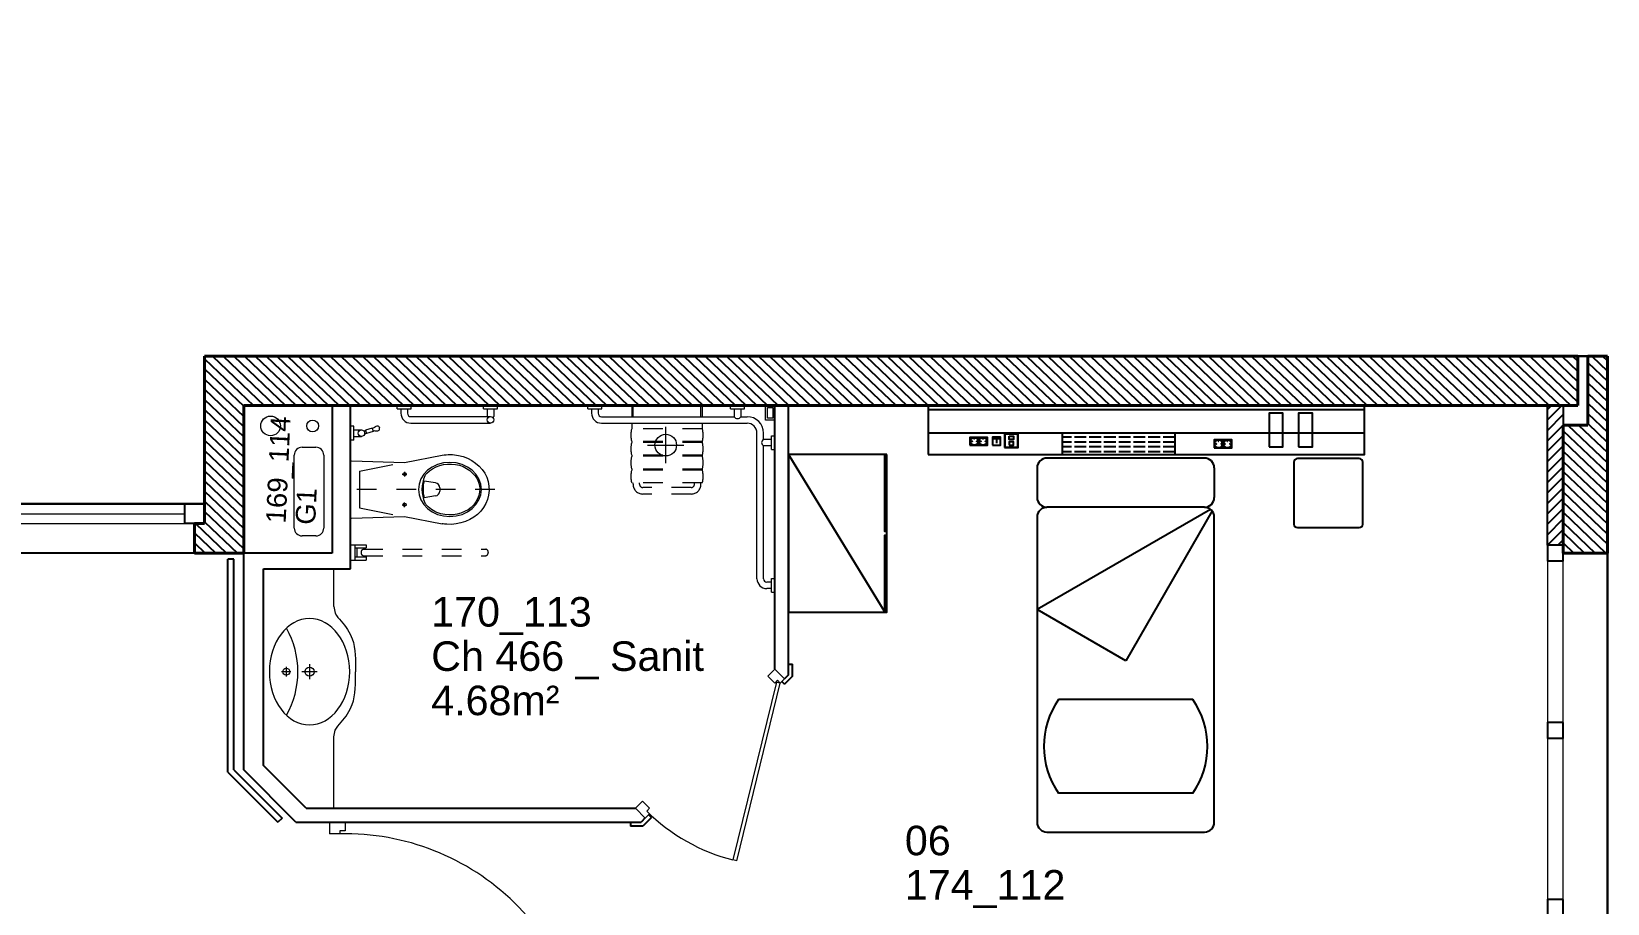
# Model space of a CAD drawing. Header units: metres. Extents: x -8 to 211, y -5 to 116.
# Drawn here: x 167.97 to 175.98, y 111.52 to 115.95 of the extents above; entities that cross this region are included whole.
import ezdxf

# ---------------------------------------------------------------- set-up
doc = ezdxf.new("R2010")
doc.units = ezdxf.units.M
doc.header["$LTSCALE"] = 0.6
doc.header["$MEASUREMENT"] = 0
doc.linetypes.add('CONTINU', pattern=[0])
doc.linetypes.add('HIDDEN2', pattern=[0.1875, 0.125, -0.0625])
doc.layers.get('0').update_dxf_attribs({"linetype": 'CONTINUOUS'})
for name, color, linetype in [('009 main courante', 181, 'CONTINUOUS'), ('400 Lits', 150, 'CONTINUOUS'), ('A_EQMP', 142, 'CONTINUOUS'), ('A_Etiqu_Gaine', 8, 'CONTINUOUS'), ('A_Etiqu_Gaine_ancien', 8, 'CONTINUOUS'), ('A_Etiqu_Gaine_code', 8, 'CONTINUOUS'), ('A_Etiqu_Local', 8, 'CONTINUOUS'), ('A_Etiqu_Local_ancien', 8, 'CONTINUOUS'), ('A_HACH_CLOIS', 7, 'CONTINU'), ('A_HACH_STRUC', 7, 'CONTINUOUS'), ('A_MUR_CLOIS', 8, 'CONTINU'), ('A_MURS_ALÈG', 7, 'CONTINU')]:
    doc.layers.add(name, color=color, linetype=linetype)
for name, color, linetype, lineweight in [('A_CHASS', 4, 'CONTINU', 0), ('A_MURS_STRU', 7, 'CONTINU', 40), ('A_PORTE', 8, 'CONTINU', 0), ('A_SANI', 5, 'CONTINU', 0), ('CONTOUR', 54, 'CONTINUOUS', 30)]:
    doc.layers.add(name, color=color, linetype=linetype, lineweight=lineweight)
doc.styles.add('Attribut', font='arial.ttf')

# ---------------------------------------------------------------- blocks, each defined once
blk = doc.blocks.new('A_Etiqu_Local')
at = {"style": 'Attribut', "flags": 1}
for tag, p in [('CODE_HOPITAL', (-0.4463, 1.632)), ('CODE_SITE', (-0.4463, 1.407)), ('CODE_BATIMENT', (-0.4463, 1.182)), ('CODE_SECTEUR', (-0.4463, 0.957)), ('CODE_ETAGE', (-0.4463, 0.732)), ('NOM_NORMALISE', (-0.4463, -0.843)), ('SECTEUR_ACTIVITE', (-0.4463, -1.068)), ('SOUS_SECTEUR_ACTIVITE', (-0.4463, -1.293)), ('VOLUME', (-0.4463, -1.518)), ('SERVICE', (-0.4463, -1.743)), ('CODE_UG', (-0.4463, -1.968)), ('CODE_UA', (-0.4463, -2.193)), ('CODE_POLE', (-0.4463, -2.418)), ('OCCUPANT_EXTERNE', (-0.4463, -2.643)), ('DISPONIBILITE', (-0.4463, -2.868)), ('ACCES_HANDICAPES', (-0.4463, -3.093)), ('NATURE_SOL', (-0.4463, -3.318)), ('RISQUE_LABORATOIRE', (-0.4463, -3.543)), ('AMIANTE', (-0.4463, -3.768))]:
    blk.add_attdef(tag, p, '', height=0.15, dxfattribs=at)
at = {"layer": 'A_Etiqu_Local', "style": 'Attribut'}
for tag, p in [('CODE_PIECE', (-0.4463, 0.282)), ('NOM_USAGE', (-0.4463, 0.057)), ('SURFACE', (-0.4463, -0.168))]:
    blk.add_attdef(tag, p, '', height=0.15, dxfattribs=at)
at = {"layer": 'A_Etiqu_Local_ancien', "style": 'Attribut'}
blk.add_attdef('CODE_PIECE_ANCIEN', (-0.4463, 0.507), '', height=0.15, dxfattribs=at)
blk = doc.blocks.new('A_Etiqu_Gaine')
at = {"style": 'Attribut', "flags": 1}
for tag, p in [('CODE_HOPITAL', (-0.4323, 0.8651)), ('CODE_SITE', (-0.4323, 0.7151)), ('CODE_BATIMENT', (-0.4323, 0.5651)), ('CODE_SECTEUR', (-0.4323, 0.4151)), ('CODE_ETAGE', (-0.4323, 0.2651)), ('NOM_NORMALISE', (-0.4323, -0.3349)), ('SECTEUR_ACTIVITE', (-0.4323, -0.4849)), ('SOUS_SECTEUR_ACTIVITE', (-0.4323, -0.6349)), ('SURFACE', (-0.4323, -0.7849)), ('CODE_UG', (-0.4323, -0.9349)), ('CODE_POLE', (-0.4323, -1.0849)), ('AMIANTE', (-0.4323, -1.2349))]:
    blk.add_attdef(tag, p, '', height=0.1, dxfattribs=at)
at = {"layer": 'A_Etiqu_Gaine', "style": 'Attribut'}
blk.add_attdef('NOM_USAGE', (-0.4323, -0.1849), '', height=0.1, dxfattribs=at)
at = {"layer": 'A_Etiqu_Gaine_ancien', "style": 'Attribut'}
blk.add_attdef('CODE_PIECE_ANCIEN', (-0.4323, 0.1151), '', height=0.1, dxfattribs=at)
at = {"layer": 'A_Etiqu_Gaine_code', "style": 'Attribut'}
blk.add_attdef('CODE_PIECE', (-0.4323, -0.0349), '', height=0.1, dxfattribs=at)

msp = doc.modelspace()

# ---------------------------------------------------------------- hatches: boundary and pattern name
at = {"layer": 'A_EQMP'}
h = msp.add_hatch(dxfattribs=at)
h.set_pattern_fill('ACAD_ISO02W100', color=8, scale=0.005, angle=360, style=0)
h.set_pattern_definition([(360, (170.12117, 113.462016), (-3e-18, 0.025), [0.06, -0.015])])
h.paths.add_polyline_path([(173.7807, 113.9062), (173.2107, 113.9062), (173.2107, 113.7962), (173.7807, 113.7962)])
at = {"layer": 'A_HACH_CLOIS'}
h = msp.add_hatch(dxfattribs=at)
h.set_pattern_fill('ANSI31', color=8, scale=0.3, style=0)
h.set_pattern_definition([(45, (175.674573, 113.33622), (-0.0265165, 0.0265165), [])])
h.paths.add_polyline_path([(175.7546, 114.0462), (175.6746, 114.0462), (175.6746, 113.3362), (175.7546, 113.3362)])
at = {"layer": 'A_HACH_STRUC', "linetype": 'Continuous'}
h = msp.add_hatch(dxfattribs=at)
h.set_pattern_fill('ANSI31', color=8, scale=0.3, angle=-88.5553, style=0)
h.set_pattern_definition([(316.4447, (168.799556, 113.296196), (0.02583954, 0.02717661), [])])
h.paths.add_polyline_path([(175.8296, 114.2962), (168.8496, 114.2962), (168.8496, 113.4462), (168.7996, 113.4462), (168.7996, 113.2962), (169.0496, 113.2962), (169.0496, 114.0462), (175.8296, 114.0462)])
h = msp.add_hatch(dxfattribs=at)
h.set_pattern_fill('ANSI31', color=8, scale=0.3, angle=-88.5553, style=0)
h.set_pattern_definition([(316.4447, (175.754575, 113.296364), (0.0258395, 0.0271766), [])])
h.paths.add_polyline_path([(175.9796, 114.2962), (175.8796, 114.2962), (175.8796, 113.9463), (175.7546, 113.9463), (175.7546, 113.2964), (175.9796, 113.2964)])

# ---------------------------------------------------------------- linework, layer by layer
at = {"layer": '009 main courante', "color": 8, "linetype": 'Continuous'}
for p, q in [((168.9996, 113.2658), (168.9696, 113.2658)), ((168.9696, 112.1826), (168.9696, 113.2658)), ((168.9996, 112.1951), (168.9996, 113.2658)), ((168.9696, 112.1826), (169.2235, 111.9287)), ((168.9996, 112.1951), (169.2447, 111.9499)), ((169.2447, 111.9499), (169.2235, 111.9287))]:
    msp.add_line(p, q, dxfattribs=at)
at = {"layer": '400 Lits', "color": 8, "linetype": 'Continuous'}
for p, q in [((173.0815, 113.7289), (173.0815, 113.5789)), ((173.9315, 113.7789), (173.1315, 113.7789)), ((173.9815, 113.7289), (173.9815, 113.5789)), ((173.9626, 113.518), (173.0815, 113.0093)), ((173.9315, 113.5289), (173.1315, 113.5289)), ((173.9315, 113.5289), (173.1315, 113.5289)), ((173.9315, 113.5289), (173.1315, 113.5289)), ((173.9706, 113.5101), (173.5315, 112.7495)), ((173.0815, 113.4792), (173.0815, 111.9289)), ((173.9815, 111.9289), (173.9815, 113.4792)), ((173.5315, 112.7495), (173.0815, 113.0093)), ((173.8723, 112.5528), (173.1907, 112.5528)), ((173.8723, 112.0757), (173.1907, 112.0757)), ((173.1315, 111.8789), (173.9315, 111.8789))]:
    msp.add_line(p, q, dxfattribs=at)
for centre, radius, start, end in [((173.1315, 113.7289), 0.05, 90.00225, 180.00233), ((173.9315, 113.7289), 0.05, 359.99938, 89.99947), ((173.1315, 113.5789), 0.05, 179.99824, 269.99832), ((173.9315, 113.5789), 0.05, 270.00063, 0.00052), ((173.1315, 113.4789), 0.05, 90.00225, 180.00233), ((173.9315, 113.4789), 0.05, 359.99938, 89.99947), ((173.5315, 112.3142), 0.416, 145.00807, 214.99209), ((173.5315, 112.3142), 0.416, 325.00745, 34.99223), ((173.1315, 111.9289), 0.05, 179.99948, 269.99937), ((173.9315, 111.9289), 0.05, 270.00177, 0.00166)]:
    msp.add_arc(centre, radius, start, end, dxfattribs=at)
at = {"layer": 'A_CHASS', "color": 8, "linetype": 'Continuous'}
for p, q in [((167.1996, 113.5462), (168.7496, 113.5462)), ((167.1996, 113.4962), (168.7496, 113.4962)), ((167.1996, 113.4462), (168.7496, 113.4462)), ((175.6746, 113.2562), (175.6746, 111.5361)), ((175.7546, 111.5361), (175.7546, 113.2562))]:
    msp.add_line(p, q, dxfattribs=at)
at = {"layer": 'A_EQMP', "color": 8}
for p, q in [((172.5279, 114.0262), (174.745, 114.0262)), ((172.5279, 113.9062), (174.745, 113.9062)), ((172.7844, 113.8839), (172.7844, 113.8439)), ((172.8584, 113.879), (172.8917, 113.879)), ((174.0262, 113.8712), (174.0262, 113.8312)), ((171.8183, 113.7963), (172.3083, 112.9963))]:
    msp.add_line(p, q, dxfattribs=at)
for points in [[(172.5279, 113.7962), (174.745, 113.7962), (174.745, 114.0462), (172.5279, 114.0462)], [(174.2602, 113.8362), (174.3302, 113.8362), (174.3302, 114.0062), (174.2602, 114.0062)], [(174.4102, 113.8362), (174.4802, 113.8362), (174.4802, 114.0062), (174.4102, 114.0062)], [(172.7394, 113.8439), (172.8294, 113.8439), (172.8294, 113.8839), (172.7394, 113.8839)], [(172.8546, 113.8447), (172.8946, 113.8447), (172.8946, 113.8847), (172.8546, 113.8847)], [(172.9157, 113.8323), (172.9857, 113.8323), (172.9857, 113.9023), (172.9157, 113.9023)], [(172.9177, 113.8343), (172.9837, 113.8343), (172.9837, 113.9003), (172.9177, 113.9003)], [(172.9394, 113.8901), (172.962, 113.8901), (172.962, 113.8728), (172.9394, 113.8728)], [(172.9394, 113.8445), (172.962, 113.8445), (172.962, 113.8618), (172.9394, 113.8618)], [(173.9812, 113.8312), (174.0712, 113.8312), (174.0712, 113.8712), (173.9812, 113.8712)], [(172.3183, 113.7963), (171.8183, 113.7963), (171.8183, 112.9963), (172.3183, 112.9963)]]:
    msp.add_lwpolyline(points, close=True, dxfattribs=at)
for points in [[(173.2107, 113.7962), (173.2107, 113.9062)], [(173.7807, 113.9062), (173.7807, 113.7962)], [(172.8744, 113.879), (172.8744, 113.8542)], [(172.3183, 113.4063), (172.3083, 113.4063), (172.3083, 113.7963)], [(172.3083, 112.9963), (172.3083, 113.3863), (172.3183, 113.3863)]]:
    msp.add_lwpolyline(points, dxfattribs=at)
msp.add_lwpolyline([(174.404, 113.4258), (174.7187, 113.4258, 0.414214), (174.7363, 113.4434), (174.7363, 113.7581, 0.414214), (174.7187, 113.7758), (174.404, 113.7758, 0.414214), (174.3863, 113.7581), (174.3863, 113.4434, 0.414214)], format="xyb", close=True, dxfattribs=at)
for centre, radius in [((172.7619, 113.8639), 0.02), ((172.8069, 113.8639), 0.02), ((172.7501, 113.8639), 0.000725), ((172.7616, 113.8774), 0.000725), ((172.7753, 113.8639), 0.000725), ((172.7951, 113.8639), 0.000725), ((172.8066, 113.8774), 0.000725), ((172.8203, 113.8639), 0.000725), ((174.0037, 113.8512), 0.02), ((173.9919, 113.8512), 0.000725), ((174.0034, 113.8647), 0.000725), ((174.0171, 113.8512), 0.000725), ((174.0487, 113.8512), 0.02), ((174.0369, 113.8512), 0.000725), ((174.0484, 113.8647), 0.000725), ((174.0621, 113.8512), 0.000725)]:
    msp.add_circle(centre, radius, dxfattribs=at)
at = {"layer": 'A_MUR_CLOIS', "color": 8, "linetype": 'Continuous'}
for p, q in [((169.4996, 114.0462), (169.4996, 113.2962)), ((169.5927, 113.2162), (169.5927, 114.0462)), ((171.7479, 112.7074), (171.7479, 114.0461)), ((171.8179, 112.6784), (171.8179, 114.0461)), ((169.0496, 112.1951), (169.0496, 113.2962)), ((169.4996, 113.2962), (169.0496, 113.2962)), ((169.1495, 112.2164), (169.1496, 113.2162)), ((169.1496, 113.2162), (169.5927, 113.2162)), ((171.8179, 112.7319), (171.8379, 112.7319)), ((171.8379, 112.6701), (171.8379, 112.7319)), ((171.7841, 112.6445), (171.7982, 112.6304)), ((171.8179, 112.6784), (171.7971, 112.6576)), ((171.8379, 112.6701), (171.7982, 112.6304)), ((169.3664, 111.9996), (169.1495, 112.2164)), ((169.315, 111.9296), (169.0496, 112.1951)), ((169.3664, 111.9996), (171.0402, 111.9996)), ((171.1212, 111.9533), (171.107, 111.9675)), ((169.315, 111.9296), (171.0692, 111.9296)), ((171.0157, 111.9296), (171.0157, 111.9096)), ((171.0775, 111.9096), (171.0157, 111.9096)), ((171.09, 111.9505), (171.0692, 111.9296)), ((171.1212, 111.9533), (171.0775, 111.9096))]:
    msp.add_line(p, q, dxfattribs=at)
for points in [[(175.7546, 114.0462), (175.7546, 113.3362), (175.6746, 113.3362), (175.6746, 114.0462)], [(168.8496, 113.4462), (168.7496, 113.4462), (168.7496, 113.5462), (168.8496, 113.5462)], [(175.7546, 113.3362), (175.6746, 113.3362), (175.6746, 113.2562), (175.7546, 113.2562)], [(175.7546, 112.4361), (175.6746, 112.4361), (175.6746, 112.3561), (175.7546, 112.3561)], [(175.7546, 111.5361), (175.6746, 111.5361), (175.6746, 111.4561), (175.7546, 111.4561)]]:
    msp.add_lwpolyline(points, close=True, dxfattribs=at)
at = {"layer": 'A_MURS_ALÈG', "color": 8, "ltscale": 200}
for p, q in [((168.7996, 113.2962), (167.1496, 113.2962)), ((175.9796, 113.2964), (175.9796, 111.4961))]:
    msp.add_line(p, q, dxfattribs=at)
at = {"layer": 'A_MURS_STRU', "color": 8, "linetype": 'Continuous'}
for p, q in [((168.8496, 114.2962), (168.8496, 113.4462)), ((168.8496, 114.2962), (175.8296, 114.2962)), ((175.8296, 114.2962), (175.8296, 114.0462)), ((175.8796, 114.2962), (175.8796, 113.9463)), ((175.9796, 114.2962), (175.8796, 114.2962)), ((175.9796, 114.2962), (175.9796, 113.2964)), ((169.0496, 114.0462), (169.0496, 113.2962)), ((175.8296, 114.0462), (169.0496, 114.0462)), ((175.8796, 113.9463), (175.7546, 113.9463)), ((175.7546, 113.9463), (175.7546, 113.2964)), ((168.7996, 113.4462), (168.7996, 113.2962)), ((168.8496, 113.4462), (168.7996, 113.4462)), ((169.0496, 113.2962), (168.7996, 113.2962)), ((175.9796, 113.2964), (175.7546, 113.2964))]:
    msp.add_line(p, q, dxfattribs=at)
at = {"layer": 'A_PORTE', "color": 8}
for p, q in [((171.7568, 112.6408), (171.5359, 111.7378)), ((171.5553, 111.7332), (171.7762, 112.636)), ((171.7762, 112.636), (171.7568, 112.6408)), ((171.5553, 111.7332), (171.5359, 111.738))]:
    msp.add_line(p, q, dxfattribs=at)
at = {"layer": 'A_PORTE', "color": 8, "linetype": 'Continuous'}
for p, q in [((169.4857, 111.9296), (169.5657, 111.9296)), ((169.4857, 111.9296), (169.4857, 111.8698)), ((169.5657, 111.8858), (169.5379, 111.8858)), ((169.5379, 111.8858), (169.5379, 111.8698)), ((169.5657, 111.9296), (169.5657, 111.8858)), ((169.5379, 111.8698), (169.4857, 111.8698))]:
    msp.add_line(p, q, dxfattribs=at)
at = {"layer": 'A_PORTE', "color": 8}
for points in [[(171.7974, 112.6573), (171.7762, 112.636), (171.7621, 112.6502), (171.7479, 112.636), (171.7126, 112.6714), (171.7479, 112.7068), (171.7974, 112.6573)], [(171.1116, 111.9996), (171.0974, 111.9855), (171.1116, 111.9714), (171.0903, 111.9501), (171.0408, 111.9996), (171.0762, 112.035), (171.1116, 111.9996)]]:
    msp.add_lwpolyline(points, dxfattribs=at)
for centre, radius, start, end in [((171.7621, 112.6502), 0.94, 225, 256.07535), ((169.5657, 110.6401), 1.23, 360, 91.29426)]:
    msp.add_arc(centre, radius, start, end, dxfattribs=at)
at = {"layer": 'A_SANI', "color": 8, "linetype": 'Continuous'}
for p, q in [((169.8298, 114.0294), (169.8298, 114.0462)), ((169.9005, 114.0294), (169.9005, 114.0462)), ((170.2679, 114.0462), (170.3386, 114.0462)), ((170.2679, 114.0294), (170.2679, 114.0462)), ((170.3386, 114.0294), (170.3386, 114.0462)), ((170.7989, 114.0293), (170.7989, 114.0461)), ((170.8696, 114.0293), (170.8696, 114.0461)), ((171.5236, 114.0461), (171.5943, 114.0461)), ((171.5236, 114.0293), (171.5236, 114.0461)), ((171.5943, 114.0293), (171.5943, 114.0461)), ((171.7011, 113.9711), (171.7011, 114.0461)), ((171.7011, 114.0461), (171.7479, 114.0461)), ((171.7479, 114.0461), (171.7479, 113.9711)), ((169.8298, 114.0294), (169.9005, 114.0294)), ((169.8487, 114.0294), (169.8487, 114.0062)), ((169.8817, 114.0294), (169.8817, 114.0062)), ((169.8987, 113.9892), (170.3033, 113.9892)), ((170.2679, 114.0294), (170.3386, 114.0294)), ((170.2868, 114.0294), (170.2868, 113.9892)), ((170.3198, 114.0294), (170.3198, 113.9892)), ((170.7989, 114.0293), (170.8696, 114.0293)), ((170.8177, 114.0293), (170.8177, 114.0061)), ((170.8507, 114.0293), (170.8507, 114.0061)), ((170.8677, 113.9891), (171.5424, 113.9891)), ((171.5236, 114.0293), (171.5943, 114.0293)), ((171.5424, 114.0293), (171.5424, 113.9891)), ((171.5754, 114.0293), (171.5754, 113.9891)), ((171.5754, 113.9891), (171.6079, 113.9891)), ((171.7479, 113.9711), (171.7011, 113.9711)), ((171.7111, 113.9811), (171.7111, 114.0361)), ((171.7111, 114.0361), (171.7379, 114.0361)), ((171.7379, 113.9811), (171.7111, 113.9811)), ((171.7379, 114.0361), (171.7379, 113.9811)), ((169.5927, 113.9404), (169.5927, 113.8697)), ((169.6095, 113.9404), (169.5927, 113.9404)), ((169.6095, 113.8697), (169.6095, 113.9404)), ((169.6095, 113.9215), (169.6497, 113.9215)), ((169.6095, 113.8885), (169.6476, 113.8885)), ((169.669, 113.9189), (169.6599, 113.916)), ((169.6738, 113.904), (169.6635, 113.9007)), ((169.7027, 113.9309), (169.6687, 113.92)), ((169.6687, 113.92), (169.6742, 113.9028)), ((169.7082, 113.9137), (169.6742, 113.9028)), ((169.7027, 113.9309), (169.7082, 113.9137)), ((169.7109, 113.9323), (169.703, 113.9298)), ((169.7156, 113.9174), (169.7078, 113.9149)), ((169.8987, 113.9562), (170.3033, 113.9562)), ((170.8677, 113.9561), (171.6079, 113.9561)), ((171.1941, 113.7522), (171.1941, 113.9367)), ((171.6579, 113.1659), (171.6579, 113.9061)), ((171.6909, 113.8736), (171.6909, 113.9061)), ((171.7312, 113.8217), (171.7312, 113.8924)), ((171.7312, 113.8924), (171.7479, 113.8924)), ((171.7479, 113.8217), (171.7479, 113.8924)), ((169.3466, 113.8334), (169.4166, 113.8334)), ((169.6095, 113.8697), (169.5927, 113.8697)), ((171.1018, 113.8445), (171.2864, 113.8445)), ((171.7312, 113.8736), (171.6909, 113.8736)), ((171.7312, 113.8406), (171.6909, 113.8406)), ((171.6909, 113.1659), (171.6909, 113.8406)), ((171.7312, 113.8217), (171.7479, 113.8217)), ((169.3066, 113.4234), (169.3066, 113.7934)), ((169.4566, 113.7934), (169.4566, 113.4234)), ((169.5973, 113.7643), (169.8673, 113.7568)), ((169.6381, 113.7124), (169.808, 113.7467)), ((169.8673, 113.7568), (170.0578, 113.7933)), ((169.6381, 113.7124), (169.6381, 113.5262)), ((169.8553, 113.6968), (169.8793, 113.6968)), ((169.8673, 113.7088), (169.8673, 113.6848)), ((170.0248, 113.6524), (169.9665, 113.6622)), ((170.0248, 113.5862), (169.9667, 113.5765)), ((170.0457, 113.6278), (170.0457, 113.6109)), ((169.6381, 113.5262), (169.808, 113.492)), ((169.8553, 113.5418), (169.8793, 113.5418)), ((169.8673, 113.5298), (169.8673, 113.5538)), ((169.5973, 113.4743), (169.8673, 113.4818)), ((169.8673, 113.4818), (170.0578, 113.4454)), ((169.4166, 113.3834), (169.3466, 113.3834)), ((169.5927, 113.3384), (169.6722, 113.3384)), ((169.6137, 113.3384), (169.6137, 113.2604)), ((169.6722, 113.3384), (169.6722, 113.3226)), ((169.5927, 113.2604), (169.6722, 113.2604)), ((169.6137, 113.3226), (169.6722, 113.3226)), ((169.6137, 113.2763), (169.6722, 113.2763)), ((169.6247, 113.3226), (169.6247, 113.2763)), ((169.6646, 113.3226), (169.6646, 113.3159)), ((169.6646, 113.2829), (169.6646, 113.2763)), ((169.6722, 113.2763), (169.6722, 113.2604)), ((169.508, 113.0247), (169.508, 113.2162)), ((171.7312, 113.1677), (171.7479, 113.1677)), ((171.7312, 113.097), (171.7312, 113.1677)), ((171.7312, 113.1489), (171.7079, 113.1489)), ((171.7312, 113.1159), (171.7079, 113.1159)), ((171.7312, 113.097), (171.7479, 113.097)), ((169.2896, 112.6935), (169.2418, 112.6935)), ((169.2657, 112.7175), (169.2657, 112.6696)), ((169.4222, 112.6935), (169.3457, 112.6935)), ((169.384, 112.7318), (169.384, 112.6553)), ((169.508, 112.0012), (169.508, 112.3624))]:
    msp.add_line(p, q, dxfattribs=at)
at = {"layer": 'A_SANI', "color": 8, "linetype": 'HIDDEN2', "ltscale": 0.5}
for p, q in [((171.0213, 114.0461), (171.0213, 113.9891)), ((171.0281, 113.9891), (171.0281, 114.0461)), ((171.3731, 113.9891), (171.3731, 114.0461)), ((171.3799, 114.0461), (171.3799, 113.9891)), ((171.0213, 113.9561), (171.0213, 113.9278)), ((171.3799, 113.9278), (171.0213, 113.9278)), ((171.3799, 113.9561), (171.3799, 113.9278)), ((171.3799, 113.8628), (171.0213, 113.8628)), ((171.0213, 113.8628), (171.0213, 113.8578)), ((171.3799, 113.8578), (171.0213, 113.8578)), ((171.3799, 113.8628), (171.3799, 113.8578)), ((171.3799, 113.7928), (171.0213, 113.7928)), ((171.0213, 113.7928), (171.0213, 113.7878)), ((171.3799, 113.7878), (171.0213, 113.7878)), ((171.3799, 113.7928), (171.3799, 113.7878)), ((171.3799, 113.7228), (171.0213, 113.7228)), ((171.0213, 113.7228), (171.0213, 113.7178)), ((171.3799, 113.7178), (171.0213, 113.7178)), ((171.3799, 113.6528), (171.0213, 113.6528)), ((171.0281, 113.6461), (171.0281, 113.6528)), ((171.0611, 113.6461), (171.0611, 113.6528)), ((171.3401, 113.6461), (171.3401, 113.6528)), ((171.3731, 113.6461), (171.3731, 113.6528)), ((171.3799, 113.7228), (171.3799, 113.7178)), ((171.3231, 113.6291), (171.0781, 113.6291)), ((171.3231, 113.5961), (171.0781, 113.5961)), ((169.657, 113.3159), (170.2807, 113.3159)), ((169.657, 113.2829), (170.2807, 113.2829))]:
    msp.add_line(p, q, dxfattribs=at)
at = {"layer": 'A_SANI', "color": 8, "linetype": 'HIDDEN2'}
msp.add_line((170.3252, 113.6193), (169.573, 113.6193), dxfattribs=at)
at = {"layer": 'A_SANI', "color": 8, "linetype": 'Continuous'}
for centre, radius in [((169.1858, 113.9421), 0.05), ((169.3996, 113.9421), 0.03), ((170.3033, 113.9727), 0.0165), ((169.6476, 113.905), 0.0165), ((171.1941, 113.8445), 0.055), ((169.8673, 113.6968), 0.008), ((169.8673, 113.5418), 0.008), ((169.2657, 112.6935), 0.0175), ((169.384, 112.6935), 0.023)]:
    msp.add_circle(centre, radius, dxfattribs=at)
for centre, radius, start, end in [((169.8987, 114.0062), 0.05, 180, 270), ((169.8987, 114.0062), 0.017, 180, 270), ((170.3033, 113.9984), 0.0189, 309.88813, 330.86494), ((170.8677, 114.0061), 0.05, 180, 270), ((170.8677, 114.0061), 0.017, 180, 270), ((171.5589, 113.9983), 0.0189, 209.13506, 330.86494), ((171.6079, 113.9061), 0.083, 360, 90), ((171.6079, 113.9061), 0.05, 360, 90), ((169.3466, 113.7934), 0.04, 89.99996, 180.00004), ((169.4166, 113.7934), 0.04, 359.99924, 89.99933), ((171.7001, 113.8571), 0.0189, 119.13506, 240.86494), ((170.1155, 113.6197), 0.1602, 154.7386, 205.27673), ((170.121, 113.6197), 0.1602, 164.61449, 195.64877), ((170.0158, 113.6667), 0.05, 135.91597, 154.7386), ((170.0207, 113.6278), 0.025, 0, 80.48257), ((170.0207, 113.6109), 0.025, 279.51743, 0), ((170.0158, 113.5726), 0.05, 205.27673, 223.69166), ((169.3466, 113.4234), 0.04, 179.99924, 269.99933), ((169.4166, 113.4234), 0.04, 269.99934, 359.99923), ((169.6637, 113.2994), 0.0178, 111.92878, 248.07122), ((171.7079, 113.1659), 0.05, 180, 270), ((171.7079, 113.1659), 0.017, 180, 270), ((168.8774, 112.6935), 0.4476, 330.42755, 29.57245)]:
    msp.add_arc(centre, radius, start, end, dxfattribs=at)
at = {"layer": 'A_SANI', "color": 8, "linetype": 'HIDDEN2', "ltscale": 0.5}
for centre, radius, start, end in [((171.1336, 113.8953), 0.1169, 163.86503, 196.13497), ((171.2676, 113.8953), 0.1169, 343.86503, 16.13497), ((171.1336, 113.8253), 0.1169, 163.86503, 196.13497), ((171.2676, 113.8253), 0.1169, 343.86503, 16.13497), ((171.1336, 113.7553), 0.1169, 163.86503, 196.13497), ((171.2676, 113.7553), 0.1169, 343.86503, 16.13497), ((171.1336, 113.6853), 0.1169, 163.86503, 196.13497), ((171.0781, 113.6461), 0.05, 180, 270), ((171.0781, 113.6461), 0.017, 180, 270), ((171.3231, 113.6461), 0.05, 270, 0), ((171.3231, 113.6461), 0.017, 270, 0), ((171.2676, 113.6853), 0.1169, 343.86503, 16.13497), ((170.2754, 113.2994), 0.0173, 287.79386, 72.20614)]:
    msp.add_arc(centre, radius, start, end, dxfattribs=at)
at = {"layer": 'A_SANI', "color": 8, "linetype": 'Continuous', "extrusion": (0, 0, -1)}
for centre, major_axis, ratio in [((170.0973, 113.6193), (-0.16, 0), 0.859387), ((169.384, 112.6935), (0, 0.27), 0.755556)]:
    msp.add_ellipse(centre, major_axis=major_axis, ratio=ratio, dxfattribs=at)
at = {"layer": 'A_SANI', "color": 8, "linetype": 'Continuous'}
for points in [[(169.7109, 113.9323), (169.7196, 113.9393), (169.7347, 113.9413), (169.7389, 113.933)], [(169.7156, 113.9174), (169.7268, 113.9168), (169.7402, 113.9239), (169.7389, 113.9331)], [(169.508, 113.0247), (169.5151, 112.9904), (169.545, 112.9505), (169.6006, 112.8607), (169.618, 112.6935)], [(169.508, 112.3624), (169.5151, 112.3966), (169.545, 112.4366), (169.6006, 112.5264), (169.618, 112.6935)]]:
    msp.add_spline(points, degree=3, dxfattribs=at)
for points, knots in [([(169.9799, 113.7015), (170.0142, 113.7369), (170.0722, 113.7552), (170.18, 113.7378), (170.2267, 113.7017), (170.2587, 113.6127), (170.244, 113.5614), (170.1664, 113.4948), (170.1048, 113.4816), (170.0235, 113.5033), (169.9984, 113.5185), (169.9797, 113.5381)], [0.692162, 0.692162, 0.692162, 0.692162, 1.75636, 1.75636, 2.841981, 2.841981, 3.927602, 3.927602, 5.013223, 5.013223, 5.598138, 5.598138, 5.598138, 5.598138]), ([(170.0578, 113.7933), (170.0843, 113.7979), (170.1137, 113.7981), (170.2049, 113.7797), (170.2613, 113.7377), (170.3085, 113.6242), (170.2956, 113.5555), (170.2127, 113.4625), (170.1461, 113.4379), (170.0737, 113.4429), (170.0657, 113.4439), (170.0578, 113.4454)], [1.357319, 1.357319, 1.357319, 1.357319, 1.801245, 1.801245, 2.798426, 2.798426, 3.795608, 3.795608, 4.792789, 4.792789, 4.916836, 4.916836, 4.916836, 4.916836])]:
    msp.add_open_spline(points, degree=3, knots=knots, dxfattribs=at)
at = {"layer": 'CONTOUR', "color": 8}
for points in [[(167.0995, 115.9457), (167.0995, 113.5462), (168.8496, 113.5462), (168.8496, 114.2966)], [(175.9796, 114.2966), (175.9799, 92.6961), (167.2999, 92.6962)], [(168.8496, 114.2966), (175.9796, 114.2966)], [(167.0995, 113.5466), (168.8496, 113.5466)]]:
    msp.add_lwpolyline(points, dxfattribs=at)

# ---------------------------------------------------------------- block references
at = {"layer": 'A_Etiqu_Gaine', "color": 8, "rotation": 87.32972404905449}
msp.add_blockref('A_Etiqu_Gaine', (169.2477, 113.8788), dxfattribs=at).add_auto_attribs({'CODE_PIECE': '169_114', 'NOM_USAGE': 'G1'})
at = {"layer": 'A_Etiqu_Local', "color": 8}
ref = msp.add_blockref('A_Etiqu_Local', (170.4487, 112.6406), dxfattribs=at)
ref.add_attrib('CODE_PIECE', '170_113', (170.0024, 112.9226), dxfattribs={"height": 0.15, "style": 'Attribut'})
ref.add_attrib('NOM_USAGE', 'Ch 466 _ Sanit', (170.0024, 112.6976), dxfattribs={"height": 0.15, "style": 'Attribut'})
ref.add_attrib('SURFACE', '4.68m²', (170.0024, 112.4726), dxfattribs={"height": 0.15, "style": 'Attribut'})
ref = msp.add_blockref('A_Etiqu_Local', (172.8558, 111.254), dxfattribs=at)
ref.add_attrib('CODE_PIECE', '174_112', (172.4094, 111.5359), dxfattribs={"height": 0.15, "style": 'Attribut'})
ref.add_attrib('CODE_PIECE_ANCIEN', '06', (172.4094, 111.7609), dxfattribs={"layer": 'A_Etiqu_Local_ancien', "height": 0.15, "style": 'Attribut'})
ref.add_attrib('NOM_USAGE', 'CHAMBRE 466 _ 1 LIT', (172.4094, 111.3109), dxfattribs={"height": 0.15, "style": 'Attribut'})
ref.add_attrib('SURFACE', '16.59m²', (172.4094, 111.0859), dxfattribs={"height": 0.15, "style": 'Attribut'})

doc.saveas('drawing.dxf')
